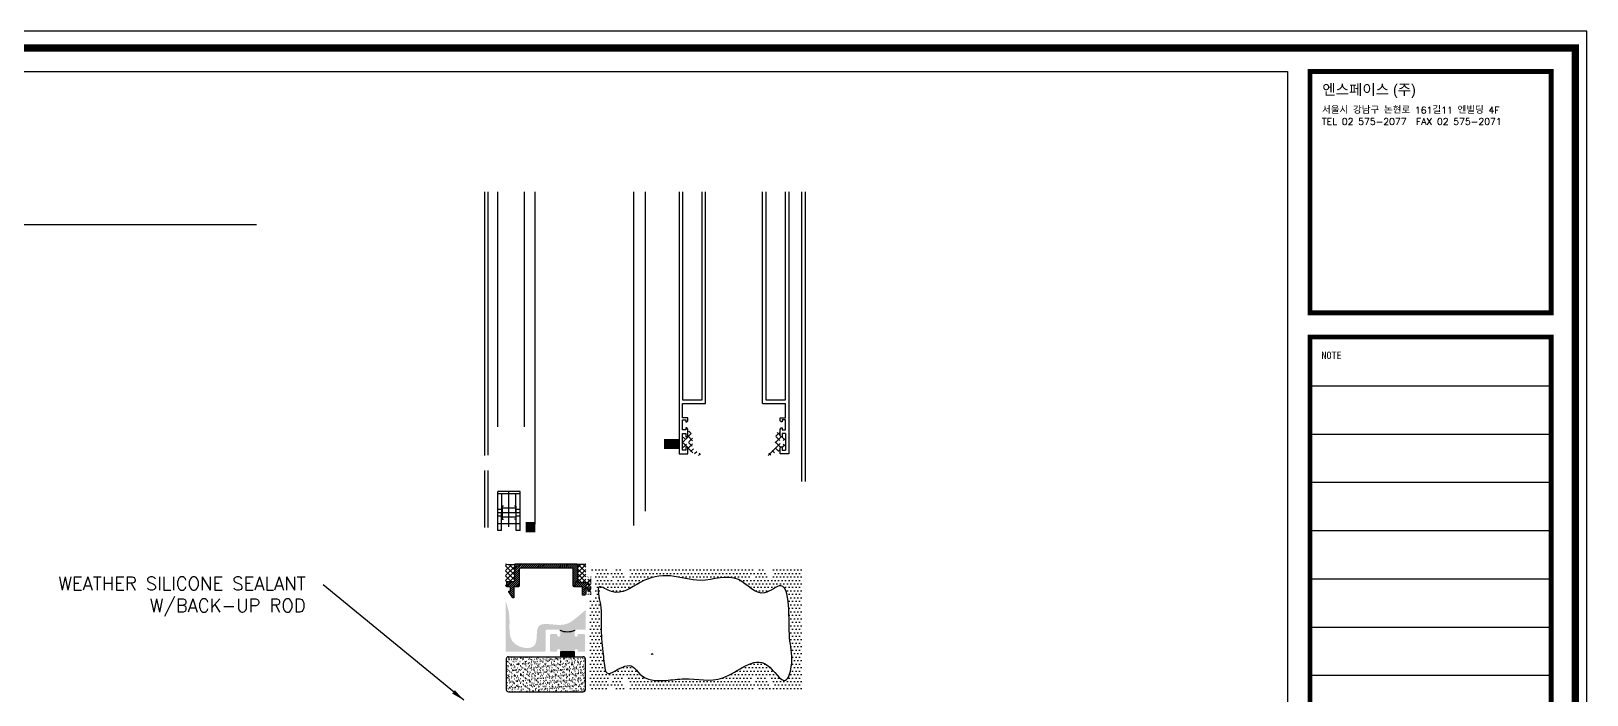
# Model space of a CAD drawing. Header units: millimetres. Extents: x 7297 to 60227, y -7497 to 19324.
# Drawn here: x 22364 to 23072, y 10128 to 10431 of the extents above; entities that cross this region are included whole.
import ezdxf

# ---------------------------------------------------------------- set-up
doc = ezdxf.new("R2010")
doc.units = ezdxf.units.MM
for name, color, linetype in [('NS_CAULKING', 8, 'Continuous'), ('NS_COL_D-GREY', 8, 'Continuous'), ('NS_DIM', 1, 'Continuous'), ('NS_FORM', 7, 'Continuous'), ('NS_TEXT', 2, 'Continuous')]:
    doc.layers.add(name, color=color, linetype=linetype)
doc.styles.add('Expo M', font='Expo M.ttf')
doc.styles.add('HGTXT', font='romans.shx', dxfattribs={"bigfont": 'whgtxt.shx'})
doc.styles.add('style1', font='simplex.shx')
doc.dimstyles.new('N-SPACE', dxfattribs={"dimscale": 4, "dimtxt": 1.8, "dimasz": 1.5, "dimexe": 1, "dimexo": 1, "dimgap": 1, "dimtad": 1, "dimtoh": 1, "dimdec": 1, "dimzin": 1, "dimdsep": 46, "dimtxsty": 'Expo M', "dimcen": 2, "dimclrd": 1, "dimclre": 1, "dimclrt": 2, "dimadec": 1, "dimazin": 0, "dimtfac": 1, "dimtdec": 1, "dimtix": 1, "dimtmove": 1, "dimatfit": 3, "dimfxl": 1, "dimtolj": 1, "dimtzin": 1, "dimarcsym": 0})
pattern_1 = [(45, (-13537.5487, 5776.7303), (-1.122532015, 1.122532015), []), (135, (-13537.5487, 5776.7303), (-1.122532015, -1.122532015), [])]
pattern_2 = [(45, (22001.5755, 9298.0482), (-1.3258252, 1.3258252), []), (135, (22001.5755, 9298.0482), (-1.3258252, -1.3258252), [])]

# ---------------------------------------------------------------- blocks, each defined once
blk = doc.blocks.new('AL-TEMPLATE')
at = {"color": 8}
for p, q in [((2716.82, 1392.97), (2800.02, 1392.97)), ((2716.82, 1376.33), (2800.02, 1376.33)), ((2716.82, 1359.69), (2800.02, 1359.69)), ((2716.82, 1343.05), (2800.02, 1343.05)), ((2716.82, 1326.41), (2800.02, 1326.41)), ((2716.82, 1309.77), (2800.02, 1309.77)), ((2716.82, 1293.13), (2800.02, 1293.13))]:
    blk.add_line(p, q, dxfattribs=at)
at = {"color": 7, "ltscale": 2}
blk.add_lwpolyline([(1972.34, 1515.25), (1972.34, 921.25), (2812.34, 921.25), (2812.34, 1515.25)], close=True, dxfattribs=at)
at = {"color": 8}
for points, const_width in [([(1976.34, 1509.45), (2808.34, 1509.45), (2808.34, 927.05), (1976.34, 927.05)], 2.5), ([(2716.82, 1501.32), (2800.02, 1501.32), (2800.02, 1418.12), (2716.82, 1418.12)], 1.66), ([(2716.82, 1409.8), (2800.02, 1409.8), (2800.02, 1026.89), (2716.82, 1026.89)], 1.66)]:
    blk.add_lwpolyline(points, close=True, dxfattribs=dict(at, const_width=const_width))
at = {"color": 9}
blk.add_lwpolyline([(1984.07, 1501.32), (2709.08, 1501.32), (2709.08, 935.18), (1984.07, 935.18)], close=True, dxfattribs=at)
at = {"color": 146, "true_color": 0x105689, "insert": (2721.06, 1496.93), "char_height": 3.6698, "attachment_point": 1, "style": 'HGTXT'}
blk.add_mtext('{\\fExpo M|b0|i0|c129|p18;엔스페이스 (주)}', dxfattribs=at)
at = {"insert": (2720.94, 1489.17), "char_height": 2.3487, "attachment_point": 1, "style": 'HGTXT'}
blk.add_mtext('서울시 강남구 논현로 161길11 엔빌딩 4F\\PTEL 02 575-2077  FAX 02 575-2071', dxfattribs=at)
at = {"color": 8, "insert": (2720.76, 1404.73), "char_height": 2.556, "width": 438.9676, "attachment_point": 1}
blk.add_mtext('NOTE', dxfattribs=at)
blk = doc.blocks.new('*D377')
at = {"layer": 'NS_DIM', "color": 1, "lineweight": -2, "transparency": 16777216}
for p, q in [((22466.45, 10342.34), (22111.74, 10342.34)), ((22115.74, 10118.06), (22115.74, 10336.34)), ((22362.45, 10112.06), (22111.74, 10112.06))]:
    blk.add_line(p, q, dxfattribs=at)
at = {"layer": 'NS_DIM', "color": 1, "transparency": 16777216}
for points in [[(22114.74, 10336.34), (22116.74, 10336.34), (22115.74, 10342.34)], [(22114.74, 10118.06), (22116.74, 10118.06), (22115.74, 10112.06)]]:
    blk.add_solid(points, dxfattribs=at)
at = {"layer": 'NS_DIM', "color": 2, "transparency": 16777216, "insert": (22107.96, 10227.2), "char_height": 7.2, "attachment_point": 5, "rotation": 90, "style": 'Expo M'}
blk.add_mtext('\\A1;WINDOW "DIM"', dxfattribs=at)

msp = doc.modelspace()

# ---------------------------------------------------------------- hatches: boundary and pattern name
at = {"layer": 'NS_CAULKING'}
msp.add_hatch(color=256, dxfattribs=at).paths.add_polyline_path([(22612.86, 10155.6), (22612.86, 10156.05), (22615.66, 10156.05, -0.414214), (22616.16, 10155.55), (22616.16, 10148.55, -0.414214), (22615.66, 10148.05), (22612.86, 10148.05), (22612.86, 10148.5, 1), (22611.36, 10148.5), (22611.36, 10148.05), (22604.86, 10148.05), (22604.86, 10148.5, 1), (22603.36, 10148.5), (22603.36, 10148.05), (22600.66, 10148.05, -0.414214), (22600.16, 10148.55), (22600.16, 10155.55, -0.414214), (22600.66, 10156.05), (22603.36, 10156.05), (22603.36, 10155.6, 1), (22604.86, 10155.6), (22604.86, 10157.3, 0.198912), (22604.64, 10157.84, 0.200897), (22611.58, 10157.84, 0.198912), (22611.36, 10157.3), (22611.36, 10156.05), (22611.36, 10155.6, 1)])
at = {"layer": 'NS_COL_D-GREY'}
h = msp.add_hatch(dxfattribs=at)
h.set_pattern_fill('ANSI37', color=256, scale=15, style=0)
h.set_pattern_definition(pattern_2)
edge = h.paths.add_edge_path(flags=16)
edge.add_arc((22661.8, 10242.66), 0.3, 180, 289.87076)
edge.add_arc((22659.15, 10250.02), 8.12, 289.87076, 298.29301)
edge.add_arc((22662.56, 10243.53), 0.8, 303.16009, 416.83991)
edge.add_arc((22659.15, 10237.05), 8.12, 61.70699, 70.12924)
edge.add_arc((22661.8, 10244.41), 0.3, 70.12924, 180)
edge.add_line((22661.5, 10244.41), (22661.5, 10242.66))
edge = h.paths.add_edge_path()
edge.add_arc((22664.94, 10241.21), 0.3, 99.59407, 226.96109, ccw=False)
edge.add_arc((22664.84, 10241.8), 0.3, 279.59407, 360)
edge.add_line((22665.14, 10241.8), (22665.14, 10244.9))
edge.add_arc((22645.55, 10240.88), 20, 11.60062, 19.43343)
edge.add_arc((22663, 10247.03), 1.5, 19.43343, 90)
edge.add_line((22663, 10248.53), (22662.96, 10248.53))
edge.add_line((22662.96, 10248.53), (22662.96, 10246.31))
edge.add_line((22662.96, 10246.31), (22662.46, 10245.81))
edge.add_line((22662.46, 10245.81), (22661.76, 10245.81))
edge.add_line((22661.76, 10245.81), (22661.76, 10246.13))
edge.add_line((22661.76, 10246.13), (22661.76, 10246.23))
edge.add_arc((22661.46, 10246.23), 0.3, 0, 130)
edge.add_line((22661.26, 10246.46), (22660.86, 10246.13))
edge.add_arc((22661.06, 10245.9), 0.3, 130, 180)
edge.add_line((22660.76, 10245.9), (22660.76, 10240.93))
edge.add_arc((22661.06, 10240.93), 0.3, 180, 210)
edge.add_line((22660.8, 10240.78), (22661.03, 10240.38))
edge.add_arc((22661.29, 10240.53), 0.3, 209.9997, 345.00028)
edge.add_line((22661.58, 10240.46), (22661.8, 10241.31))
edge.add_line((22661.8, 10241.31), (22662.46, 10241.31))
edge.add_line((22662.46, 10241.31), (22662.96, 10240.81))
edge.add_line((22662.96, 10240.81), (22662.96, 10240.02))
edge.add_arc((22663.46, 10240.02), 0.5, 180, 244.2937)
edge.add_line((22663.24, 10239.57), (22667.85, 10237.37))
edge.add_arc((22668.15, 10237.77), 0.5, 233.01777, 406.95174)
edge.add_line((22668.49, 10238.13), (22664.74, 10240.99))
h = msp.add_hatch(dxfattribs=at)
h.set_pattern_fill('ANSI37', color=256, scale=15, style=0)
h.set_pattern_definition(pattern_2)
edge = h.paths.add_edge_path(flags=16)
edge.add_arc((22706.11, 10242.66), 0.3, 250.12924, 360)
edge.add_line((22706.41, 10242.66), (22706.41, 10244.41))
edge.add_arc((22706.11, 10244.41), 0.3, 0, 109.87076)
edge.add_arc((22708.77, 10237.05), 8.12, 109.87076, 118.29301)
edge.add_arc((22705.36, 10243.53), 0.8, 123.16009, 236.83991)
edge.add_arc((22708.77, 10250.02), 8.12, 241.70699, 250.12924)
edge = h.paths.add_edge_path()
edge.add_arc((22702.97, 10241.21), 0.3, -46.96109, 80.40593, ccw=False)
edge.add_line((22703.18, 10240.99), (22699.43, 10238.13))
edge.add_arc((22699.77, 10237.77), 0.5, 133.04826, 306.98223)
edge.add_line((22700.07, 10237.37), (22704.67, 10239.57))
edge.add_arc((22704.46, 10240.02), 0.5, 295.7063, 360)
edge.add_line((22704.96, 10240.02), (22704.96, 10240.81))
edge.add_line((22704.96, 10240.81), (22705.46, 10241.31))
edge.add_line((22705.46, 10241.31), (22706.11, 10241.31))
edge.add_line((22706.11, 10241.31), (22706.34, 10240.46))
edge.add_arc((22706.63, 10240.53), 0.3, 194.99972, 330.0003)
edge.add_line((22706.89, 10240.38), (22707.12, 10240.78))
edge.add_arc((22706.86, 10240.93), 0.3, 330, 360)
edge.add_line((22707.16, 10240.93), (22707.16, 10245.9))
edge.add_arc((22706.86, 10245.9), 0.3, 0, 50)
edge.add_line((22707.05, 10246.13), (22706.65, 10246.46))
edge.add_arc((22706.46, 10246.23), 0.3, 50, 180)
edge.add_line((22706.16, 10246.23), (22706.16, 10246.13))
edge.add_line((22706.16, 10246.13), (22706.16, 10245.81))
edge.add_line((22706.16, 10245.81), (22705.46, 10245.81))
edge.add_line((22705.46, 10245.81), (22704.96, 10246.31))
edge.add_line((22704.96, 10246.31), (22704.96, 10248.53))
edge.add_line((22704.96, 10248.53), (22704.92, 10248.53))
edge.add_arc((22704.92, 10247.03), 1.5, 90, 160.56657)
edge.add_arc((22722.36, 10240.88), 20, 160.56657, 168.39938)
edge.add_line((22702.77, 10244.9), (22702.77, 10241.8))
edge.add_arc((22703.07, 10241.8), 0.3, 180, 260.40593)
h = msp.add_hatch(dxfattribs=at)
h.set_pattern_fill('ANSI37', color=256, scale=0.5, style=0)
h.set_pattern_definition(pattern_1)
h.paths.add_polyline_path([(22584.15, 10180.56, -0.414214), (22583.65, 10180.06), (22580.45, 10180.06), (22580.45, 10177.75), (22579.95, 10177.75), (22579.95, 10188.06, 0.133993), (22584.4, 10187.99, 0.26546), (22584.15, 10187.56)])
h = msp.add_hatch(dxfattribs=at)
h.set_pattern_fill('ANSI31', color=256, scale=0.2, style=0)
h.set_pattern_definition([(45, (-13537.5487, 5776.73026), (-0.449012806, 0.449012806), [])])
h.paths.add_polyline_path([(22612.16, 10188.06, -0.414213), (22612.66, 10187.56), (22612.66, 10180.06, 0.414213), (22613.16, 10179.56), (22617.76, 10179.56), (22617.76, 10179.06), (22616.46, 10178.06), (22616.46, 10177.56, 0.414214), (22616.96, 10177.06), (22618.16, 10177.06, -1), (22618.16, 10176.06), (22616.97, 10176.06, 0.426008), (22616.45, 10175.56), (22616.45, 10174.29, -0.37528), (22615.96, 10173.86), (22614.96, 10173.86), (22614.96, 10177.06, 0.414214), (22614.46, 10177.56), (22611.16, 10177.56, -0.414213), (22610.66, 10178.06), (22610.66, 10185.56, 0.414213), (22610.16, 10186.06), (22586.65, 10186.06, 0.414214), (22586.15, 10185.56), (22586.15, 10178.06, -0.414214), (22585.65, 10177.56), (22584.16, 10177.56, 0.414214), (22583.66, 10177.06), (22583.66, 10172.56), (22583.16, 10172.56), (22581.36, 10175.26), (22581.36, 10175.56), (22581.86, 10175.56, 0.414214), (22582.16, 10175.86), (22582.16, 10177.06, 0.414214), (22581.66, 10177.56), (22580.45, 10177.56), (22580.45, 10180.06), (22583.65, 10180.06, 0.414214), (22584.15, 10180.56), (22584.15, 10187.56, -0.414214), (22584.65, 10188.06)])
h = msp.add_hatch(dxfattribs=at)
h.set_pattern_fill('ANSI37', color=256, scale=0.5, style=0)
h.set_pattern_definition(pattern_1)
h.paths.add_polyline_path([(22616.45, 10180.56, 1), (22617.45, 10180.56), (22617.45, 10182.06), (22618.95, 10182.06), (22618.95, 10174.06), (22617.45, 10174.06), (22617.45, 10175.56, 0.402517), (22616.97, 10176.06), (22618.16, 10176.06, 1), (22618.16, 10177.06), (22616.96, 10177.06, -0.414214), (22616.46, 10177.56), (22616.46, 10178.06), (22617.76, 10179.06), (22617.76, 10179.56), (22613.16, 10179.56, -0.414213), (22612.66, 10180.06), (22612.66, 10187.56, 0.323396), (22612.32, 10188.03, 0.080089), (22616.45, 10188.06)])
h = msp.add_hatch(dxfattribs=at)
h.set_pattern_fill('DOTS', color=256, style=0)
h.set_pattern_definition([(0, (17335.385, -3078.2718), (0.79375, 1.5875), [0, -1.5875])])
edge = h.paths.add_edge_path(flags=16)
edge.add_spline(control_points=[(22625.34, 10139.68), (22624.85, 10142.42), (22624.09, 10148.94), (22623.39, 10159.57), (22623.09, 10167.39), (22623, 10180), (22631.35, 10171.87), (22641.25, 10181.38), (22655.03, 10183.77), (22669.68, 10178.44), (22685.53, 10185.46), (22695.72, 10170.79), (22707.47, 10182.06), (22709.44, 10164.54), (22708.78, 10153.83), (22711.25, 10143.75), (22707.26, 10130.72), (22696.38, 10150.39), (22680.14, 10132.2), (22664.23, 10136.53), (22651.91, 10134.63), (22642.21, 10134.92), (22637.52, 10143.25), (22631.51, 10140.46), (22626.38, 10137.25), (22625.43, 10139.21), (22625.34, 10139.68)], knot_values=[0, 0, 0, 0, 8.363903, 20.005017, 29.990578, 38.123868, 42.18002, 55.775346, 69.953636, 83.874047, 101.000985, 114.398638, 122.462456, 133.741096, 148.243987, 159.952815, 166.607807, 177.571652, 198.479008, 216.031589, 224.605828, 236.724048, 241.361913, 249.492277, 253.598612, 255.01137, 255.01137, 255.01137, 255.01137], degree=3, periodic=0)
edge = h.paths.add_edge_path()
edge.add_arc((22620.16, 10183.26), 0.5, -0.00202, 89.99889, ccw=False)
edge.add_line((22620.66, 10183.26), (22620.66, 10172.86))
edge.add_arc((22620.16, 10172.86), 0.5, 269.99889, 359.99798, ccw=False)
edge.add_line((22620.16, 10172.36), (22618.66, 10172.36))
edge.add_arc((22618.66, 10171.86), 0.5, 89.99889, 179.99929)
edge.add_line((22618.16, 10171.86), (22618.16, 10129.76))
edge.add_line((22618.16, 10129.76), (22626.84, 10129.76))
edge.add_arc((22626.84, 10130.26), 0.5, 270, 388.43689)
edge.add_arc((22631.46, 10132.76), 4.75, 135.32562, 208.43689, ccw=False)
edge.add_arc((22628.79, 10135.39), 1, -44.67438, 135.32562, ccw=False)
edge.add_arc((22631.46, 10132.76), 2.75, 135.32562, 404.6766)
edge.add_arc((22634.12, 10135.39), 1, 90, 224.6766, ccw=False)
edge.add_line((22634.12, 10136.39), (22634.12, 10136.39))
edge.add_arc((22634.12, 10135.39), 1, 44.6766, 89.99942, ccw=False)
edge.add_arc((22631.46, 10132.76), 4.75, -28.43689, 44.6766, ccw=False)
edge.add_arc((22636.07, 10130.26), 0.5, 151.56311, 270)
edge.add_line((22636.07, 10129.76), (22691.84, 10129.76))
edge.add_arc((22691.84, 10130.26), 0.5, 270, 388.43689)
edge.add_arc((22696.46, 10132.76), 4.75, 135.32562, 208.43689, ccw=False)
edge.add_arc((22693.79, 10135.39), 1, -44.67438, 135.32562, ccw=False)
edge.add_arc((22696.46, 10132.76), 2.75, 135.32562, 404.6766)
edge.add_arc((22699.12, 10135.39), 1, 44.6766, 224.6766, ccw=False)
edge.add_arc((22696.46, 10132.76), 4.75, -28.43689, 44.6766, ccw=False)
edge.add_arc((22701.07, 10130.26), 0.5, 151.56311, 270)
edge.add_line((22701.07, 10129.76), (22714.76, 10129.76))
edge.add_line((22714.76, 10129.76), (22714.76, 10186.36))
edge.add_line((22714.76, 10186.36), (22701.07, 10186.36))
edge.add_arc((22701.07, 10185.86), 0.5, 90, 208.43689)
edge.add_arc((22696.46, 10183.36), 4.75, -44.6766, 28.43689, ccw=False)
edge.add_arc((22699.12, 10180.72), 1, 135.3234, 315.3234, ccw=False)
edge.add_arc((22696.46, 10183.36), 2.75, 315.3234, 584.67438)
edge.add_arc((22693.79, 10180.72), 1, -135.32562, 44.67438, ccw=False)
edge.add_arc((22696.46, 10183.36), 4.75, 151.56311, 224.67438, ccw=False)
edge.add_arc((22691.84, 10185.86), 0.5, 331.56311, 450)
edge.add_line((22691.84, 10186.36), (22636.07, 10186.36))
edge.add_arc((22636.07, 10185.86), 0.5, 90, 208.43689)
edge.add_arc((22631.46, 10183.36), 4.75, -44.6766, 28.43689, ccw=False)
edge.add_arc((22634.12, 10180.72), 1, 135.3234, 315.3234, ccw=False)
edge.add_arc((22631.46, 10183.36), 2.75, 315.3234, 584.67438)
edge.add_arc((22628.79, 10180.72), 1, -135.32562, 44.67438, ccw=False)
edge.add_arc((22631.46, 10183.36), 4.75, 151.56311, 224.67438, ccw=False)
edge.add_arc((22626.84, 10185.86), 0.5, 331.56311, 450)
edge.add_line((22626.84, 10186.36), (22618.66, 10186.36))
edge.add_arc((22618.66, 10185.86), 0.5, 90, 180)
edge.add_line((22618.16, 10185.86), (22618.16, 10184.26))
edge.add_arc((22618.66, 10184.26), 0.5, 180, 269.99889)
edge.add_line((22618.66, 10183.76), (22620.16, 10183.76))
edge = h.paths.add_edge_path()
edge.add_line((22617.46, 10174.06), (22617.46, 10176.06))
edge.add_line((22618.96, 10174.06), (22617.46, 10174.06))
edge.add_line((22618.96, 10182.06), (22618.96, 10174.06))
edge.add_line((22617.46, 10182.06), (22618.96, 10182.06))
edge.add_line((22617.46, 10180.06), (22617.46, 10182.06))
h = msp.add_hatch(dxfattribs=at)
h.set_pattern_fill('AR-SAND', color=256, scale=0.5, style=0)
h.set_pattern_definition([(37.5, (38972.8013, -446790.39), (-0.031496679, 0.9634118845), [0, -0.76, 0, -0.85, 0, -0.8125]), (7.5, (38972.8013, -446790.39), (0.8848883526, 1.4110730326), [0, -0.41, 0, -0.685, 0, -0.2625]), (327.5, (38972.1863, -446790.39), (1.5570709309, 0.0028295268), [0, -0.25, 0, -0.9, 0, -1.175]), (317.5, (38972.1863, -446790.39), (1.5030633023, 0.4388377825), [0, -0.125, 0, -0.59, 0, -0.675])])
edge = h.paths.add_edge_path()
edge.add_arc((22597.65, 10148.55), 0.5, 270, 360)
edge.add_line((22598.15, 10148.55), (22598.15, 10157.55))
edge.add_arc((22598.65, 10157.55), 0.5, 90, 180, ccw=False)
edge.add_line((22598.65, 10158.05), (22604.1, 10158.05))
edge.add_arc((22604.1, 10157.3), 0.75, 0, 90, ccw=False)
edge.add_line((22604.85, 10157.3), (22604.85, 10155.6))
edge.add_arc((22604.1, 10155.6), 0.75, 180, 360, ccw=False)
edge.add_line((22603.35, 10155.6), (22603.35, 10156.05))
edge.add_line((22603.35, 10156.05), (22600.65, 10156.05))
edge.add_arc((22600.65, 10155.55), 0.5, 90, 180)
edge.add_line((22600.15, 10155.55), (22600.15, 10148.55))
edge.add_arc((22600.65, 10148.55), 0.5, 180, 270)
edge.add_line((22600.65, 10148.05), (22603.35, 10148.05))
edge.add_line((22603.35, 10148.05), (22603.35, 10148.5))
edge.add_arc((22604.1, 10148.5), 0.75, 0, 180, ccw=False)
edge.add_line((22604.85, 10148.5), (22604.85, 10148.05))
edge.add_line((22604.85, 10148.05), (22611.36, 10148.05))
edge.add_line((22611.36, 10148.05), (22611.36, 10148.5))
edge.add_arc((22612.11, 10148.5), 0.75, 0, 180, ccw=False)
edge.add_line((22612.86, 10148.5), (22612.86, 10148.05))
edge.add_line((22612.86, 10148.05), (22615.66, 10148.05))
edge.add_arc((22615.66, 10148.55), 0.5, 270, 360)
edge.add_line((22616.16, 10148.55), (22616.16, 10155.55))
edge.add_arc((22615.66, 10155.55), 0.5, 360, 450)
edge.add_line((22615.66, 10156.05), (22612.86, 10156.05))
edge.add_line((22612.86, 10156.05), (22612.86, 10155.6))
edge.add_arc((22612.11, 10155.6), 0.75, -180, 0, ccw=False)
edge.add_line((22611.36, 10155.6), (22611.36, 10156.05))
edge.add_line((22611.36, 10156.05), (22611.36, 10157.3))
edge.add_arc((22612.11, 10157.3), 0.75, 90, 180, ccw=False)
edge.add_line((22612.11, 10158.05), (22615.96, 10158.05))
edge.add_arc((22615.96, 10158.55), 0.5, 270, 359.99764)
edge.add_line((22616.46, 10158.55), (22616.46, 10167.14))
edge.add_spline(control_points=[(22616.45, 10167.14), (22614.89, 10165.78), (22612.46, 10163.67), (22608.34, 10160.5), (22602.74, 10159.86), (22592.3, 10162.29), (22596.1, 10148.11), (22579.77, 10150.79), (22582.77, 10162.67), (22580.7, 10168.88), (22579.96, 10171.11)], knot_values=[0.006345, 0.006345, 0.006345, 0.006345, 6.244667, 9.750719, 15.185216, 23.6789, 32.504152, 41.489691, 54.23012, 61.388626, 61.388626, 61.388626, 61.388626], degree=3, periodic=0)
edge.add_line((22579.96, 10171.11), (22579.96, 10148.05))
edge.add_line((22579.96, 10148.05), (22597.65, 10148.05))
h = msp.add_hatch(dxfattribs=at)
h.set_pattern_fill('ANSI31', color=256, scale=3, angle=315, style=0)
h.set_pattern_definition([(0, (58084.2654, 471887.4375), (1e-16, -0.375), [])])
h.paths.add_polyline_path([(22611.33, 10148.05), (22604.98, 10148.05), (22604.98, 10146.05), (22607.86, 10146.05), (22608.16, 10146.35), (22608.45, 10146.05), (22611.33, 10146.05)])
h = msp.add_hatch(dxfattribs=at)
h.set_pattern_fill('AR-SAND', color=256, style=0)
h.set_pattern_definition([(37.5, (50082.4595, -442691.8323), (-0.062993358, 1.926823769), [0, -1.52, 0, -1.7, 0, -1.625]), (7.5, (50082.4595, -442691.8323), (1.769776705, 2.822146065), [0, -0.82, 0, -1.37, 0, -0.525]), (327.5, (50081.2295, -442691.8323), (3.114141862, 0.0056590535), [0, -0.5, 0, -1.8, 0, -2.35]), (317.5, (50081.2295, -442691.8323), (3.006126605, 0.877675565), [0, -0.25, 0, -1.18, 0, -1.35])])
edge = h.paths.add_edge_path()
edge.add_arc((22615.3, 10144.75), 1, 0, 90, ccw=False)
edge.add_line((22616.3, 10144.75), (22616.3, 10130.85))
edge.add_arc((22615.3, 10130.85), 1, 270, 360, ccw=False)
edge.add_line((22615.3, 10129.85), (22581.25, 10129.85))
edge.add_arc((22581.25, 10130.85), 1, 180, 270, ccw=False)
edge.add_line((22580.25, 10130.85), (22580.25, 10144.75))
edge.add_arc((22581.25, 10144.75), 1, 90, 180, ccw=False)
edge.add_line((22581.25, 10145.75), (22615.3, 10145.75))

# ---------------------------------------------------------------- linework, layer by layer
at = {"layer": 'NS_CAULKING'}
msp.add_arc((22646.69, 10146.6), 0.462, 22.5, 157.5, dxfattribs=at)
at = {"layer": 'NS_COL_D-GREY'}
for p, q in [((22570.46, 10237.39), (22570.46, 10357.34)), ((22571.96, 10237.46), (22571.96, 10357.34)), ((22576.46, 10250.36), (22576.46, 10357.34)), ((22588.46, 10357.34), (22588.46, 10250.36)), ((22593.46, 10206.06), (22593.46, 10357.34)), ((22638.15, 10357.34), (22638.15, 10205.56)), ((22643.46, 10357.34), (22643.46, 10212.06)), ((22658.96, 10357.34), (22658.96, 10238.06)), ((22660.56, 10357.34), (22660.56, 10262.76)), ((22669.46, 10262.76), (22669.46, 10357.34)), ((22670.96, 10261.06), (22670.96, 10357.34)), ((22696.96, 10261.06), (22696.96, 10357.34)), ((22698.46, 10357.34), (22698.46, 10262.76)), ((22707.36, 10262.76), (22707.36, 10357.34)), ((22708.96, 10357.34), (22708.96, 10238.06)), ((22714.86, 10225.56), (22714.86, 10357.34)), ((22716.46, 10225.56), (22716.46, 10357.34)), ((22660.56, 10262.76), (22669.46, 10262.76)), ((22660.56, 10261.06), (22670.96, 10261.06)), ((22660.56, 10254.56), (22660.56, 10261.06)), ((22696.96, 10261.06), (22707.36, 10261.06)), ((22698.46, 10262.76), (22707.36, 10262.76)), ((22707.36, 10254.56), (22707.36, 10261.06)), ((22662.96, 10254.56), (22660.56, 10254.56)), ((22660.56, 10253.56), (22661.96, 10253.56)), ((22660.56, 10249.06), (22660.56, 10253.56)), ((22661.96, 10253.56), (22661.96, 10252.71)), ((22662.96, 10253.21), (22662.96, 10254.56)), ((22704.96, 10254.56), (22707.36, 10254.56)), ((22704.96, 10253.21), (22704.96, 10254.56)), ((22705.96, 10253.56), (22705.96, 10252.71)), ((22707.36, 10253.56), (22705.96, 10253.56)), ((22707.36, 10249.06), (22707.36, 10253.56)), ((22660.46, 10247.31), (22661.96, 10247.31)), ((22660.46, 10239.81), (22660.46, 10247.31)), ((22661.96, 10249.06), (22660.56, 10249.06)), ((22661.96, 10252.71), (22662.46, 10252.71)), ((22661.96, 10249.91), (22661.96, 10249.06)), ((22662.46, 10249.91), (22661.96, 10249.91)), ((22661.96, 10247.31), (22661.96, 10245.81)), ((22662.46, 10252.71), (22662.96, 10253.21)), ((22662.96, 10249.41), (22662.46, 10249.91)), ((22662.96, 10246.31), (22662.96, 10249.41)), ((22705.46, 10252.71), (22704.96, 10253.21)), ((22704.96, 10249.41), (22705.46, 10249.91)), ((22704.96, 10246.31), (22704.96, 10249.41)), ((22705.96, 10252.71), (22705.46, 10252.71)), ((22705.46, 10249.91), (22705.96, 10249.91)), ((22705.96, 10249.91), (22705.96, 10249.06)), ((22705.96, 10249.06), (22707.36, 10249.06)), ((22707.46, 10247.31), (22705.96, 10247.31)), ((22705.96, 10247.31), (22705.96, 10245.81)), ((22707.46, 10247.31), (22707.46, 10239.81)), ((22658.96, 10244.56), (22652.15, 10244.56)), ((22658.96, 10244.06), (22652.15, 10244.06)), ((22658.96, 10243.56), (22652.15, 10243.56)), ((22658.96, 10243.06), (22652.15, 10243.06)), ((22658.96, 10242.56), (22652.15, 10242.56)), ((22658.96, 10242.06), (22652.15, 10242.06)), ((22658.96, 10241.56), (22652.15, 10241.56)), ((22658.96, 10241.06), (22652.15, 10241.06)), ((22658.96, 10240.56), (22652.15, 10240.56)), ((22661.96, 10239.81), (22660.46, 10239.81)), ((22661.96, 10245.81), (22662.46, 10245.81)), ((22661.96, 10241.31), (22661.96, 10239.81)), ((22662.46, 10241.31), (22661.96, 10241.31)), ((22662.46, 10245.81), (22662.96, 10246.31)), ((22662.96, 10240.81), (22662.46, 10241.31)), ((22662.96, 10238.06), (22662.96, 10240.81)), ((22705.46, 10245.81), (22704.96, 10246.31)), ((22704.96, 10240.81), (22705.46, 10241.31)), ((22704.96, 10238.06), (22704.96, 10240.81)), ((22705.96, 10245.81), (22705.46, 10245.81)), ((22705.46, 10241.31), (22705.96, 10241.31)), ((22705.96, 10241.31), (22705.96, 10239.81)), ((22705.96, 10239.81), (22707.46, 10239.81)), ((22658.96, 10238.06), (22662.96, 10238.06)), ((22708.96, 10238.06), (22704.96, 10238.06)), ((22570.46, 10204.56), (22570.46, 10230.52)), ((22571.96, 10204.56), (22571.96, 10230.46)), ((22586.52, 10220.96), (22576.39, 10220.96)), ((22576.39, 10203.23), (22576.39, 10220.96)), ((22586.52, 10219.94), (22576.39, 10219.94)), ((22578.12, 10203.23), (22578.27, 10219.94)), ((22581.46, 10204.95), (22581.46, 10220.96)), ((22584.79, 10203.23), (22584.65, 10219.94)), ((22586.52, 10203.23), (22586.52, 10220.96)), ((22578.2, 10212.85), (22576.39, 10212.85)), ((22586.52, 10211.33), (22576.39, 10211.33)), ((22578.37, 10214.37), (22578.37, 10208.29)), ((22578.93, 10214.37), (22578.37, 10214.37)), ((22584.55, 10213.36), (22578.37, 10213.36)), ((22584.55, 10214.37), (22583.99, 10214.37)), ((22584.55, 10214.37), (22584.55, 10208.29)), ((22586.52, 10212.85), (22584.71, 10212.85)), ((22578.18, 10209.81), (22576.39, 10209.81)), ((22586.52, 10206.27), (22576.39, 10206.27)), ((22584.55, 10209.31), (22578.37, 10209.31)), ((22578.93, 10208.29), (22578.37, 10208.29)), ((22584.55, 10208.4), (22583.99, 10208.4)), ((22586.52, 10209.81), (22584.74, 10209.81)), ((22593.46, 10206.66), (22589.15, 10206.66)), ((22593.46, 10206.16), (22589.15, 10206.16)), ((22593.46, 10205.66), (22589.15, 10205.66)), ((22593.46, 10205.16), (22589.15, 10205.16)), ((22593.46, 10204.66), (22589.15, 10204.66)), ((22593.46, 10204.16), (22589.15, 10204.16)), ((22578.12, 10203.23), (22576.39, 10203.23)), ((22586.52, 10203.23), (22584.79, 10203.23)), ((22593.46, 10203.66), (22589.15, 10203.66)), ((22593.46, 10203.16), (22589.15, 10203.16)), ((22593.46, 10202.66), (22589.15, 10202.66)), ((22580.25, 10144.75), (22580.25, 10130.85)), ((22581.25, 10145.75), (22615.3, 10145.75)), ((22616.3, 10130.85), (22616.3, 10144.75)), ((22581.25, 10129.85), (22615.3, 10129.85))]:
    msp.add_line(p, q, dxfattribs=at)
msp.add_lwpolyline([(22586.15, 10178.06, -0.414214), (22585.65, 10177.56), (22584.16, 10177.56, 0.414214), (22583.66, 10177.06), (22583.66, 10172.56), (22583.16, 10172.56), (22581.36, 10175.26), (22581.36, 10175.56), (22581.86, 10175.56, 0.414214), (22582.16, 10175.86), (22582.16, 10177.06, 0.414214), (22581.66, 10177.56), (22580.45, 10177.56), (22580.45, 10180.06), (22583.65, 10180.06, 0.414214), (22584.15, 10180.56), (22584.15, 10187.56, -0.414214), (22584.65, 10188.06), (22612.16, 10188.06, -0.414213), (22612.66, 10187.56), (22612.66, 10180.06, 0.414213), (22613.16, 10179.56), (22617.76, 10179.56), (22617.76, 10179.06), (22616.46, 10178.06), (22616.46, 10177.56, 0.414214), (22616.96, 10177.06), (22618.16, 10177.06, -1), (22618.16, 10176.06), (22616.96, 10176.06, 0.414214), (22616.46, 10175.56), (22616.46, 10174.36, -0.414214), (22615.96, 10173.86), (22614.96, 10173.86), (22614.96, 10177.06, 0.414214), (22614.46, 10177.56), (22611.16, 10177.56, -0.414213), (22610.66, 10178.06), (22610.66, 10185.56, 0.414213), (22610.16, 10186.06), (22586.65, 10186.06, 0.414214), (22586.15, 10185.56)], format="xyb", close=True, dxfattribs=at)
msp.add_lwpolyline([(22611.33, 10148.05), (22604.98, 10148.05), (22604.98, 10146.05), (22607.86, 10146.05), (22608.16, 10146.35), (22608.45, 10146.05), (22611.33, 10146.05)], close=True, dxfattribs=at)
for centre, radius, start, end in [((22582.3, 10196.17), 8.45, 253.84595, 286.15948), ((22614.31, 10200.88), 13, 260.4913, 279.5087), ((22608.11, 10166.12), 8.98, 247.28131, 292.71869), ((22581.25, 10144.75), 1, 90, 180), ((22615.3, 10144.75), 1, 0, 90), ((22581.25, 10130.85), 1, 180, 270), ((22615.3, 10130.85), 1, 270, 0)]:
    msp.add_arc(centre, radius, start, end, dxfattribs=at)
at = {"layer": 'NS_COL_D-GREY', "start_tangent": (-0.177894, 0.98405), "end_tangent": (-0.177894, 0.98405)}
msp.add_spline([(22625.34, 10139.68), (22624.26, 10147.97), (22623.43, 10159.58), (22623.1, 10169.56), (22622.69, 10177.52), (22628.25, 10175.45), (22641.2, 10179.6), (22655.07, 10182.53), (22668.85, 10180.54), (22685.97, 10180.88), (22697.92, 10174.82), (22705.31, 10178.06), (22708.88, 10167.36), (22709.47, 10152.87), (22710.05, 10141.17), (22707.48, 10135.03), (22699.01, 10142), (22678.93, 10136.19), (22661.38, 10135.69), (22652.84, 10135.02), (22641.05, 10137.84), (22637.9, 10141.24), (22629.97, 10139.42), (22625.99, 10138.42), (22625.34, 10139.68)], degree=3, dxfattribs=at)

# ---------------------------------------------------------------- block references
at = {"layer": 'NS_FORM', "xscale": 1.32, "yscale": 1.32, "zscale": 1.32}
msp.add_blockref('AL-TEMPLATE', (19360.14, 8430.39), dxfattribs=at)

# ---------------------------------------------------------------- texts
at = {"layer": 'NS_TEXT', "insert": (22341.23, 10182.08), "char_height": 6, "width": 147.6327, "attachment_point": 1, "style": 'style1'}
msp.add_mtext('\\pxqr;WEATHER SILICONE SEALANT\\PW/BACK-UP ROD', dxfattribs=at)

# ---------------------------------------------------------------- dimensions: what is measured, and where the dimension line sits
at = {"layer": 'NS_DIM'}
dim = msp.add_linear_dim(base=(22115.74, 10342.34), p1=(22366.45, 10112.06), p2=(22470.45, 10342.34), angle=90, text='WINDOW "DIM"', dimstyle='N-SPACE', dxfattribs=at)
dim.commit()
dim.dimension.update_dxf_attribs({"geometry": '*D377', "text_midpoint": (22107.96, 10227.2)})

# ---------------------------------------------------------------- leaders
msp.add_leader([(22560.85, 10126), (22496.78, 10178.52)], dimstyle='N-SPACE', dxfattribs=at)

doc.saveas('drawing.dxf')
